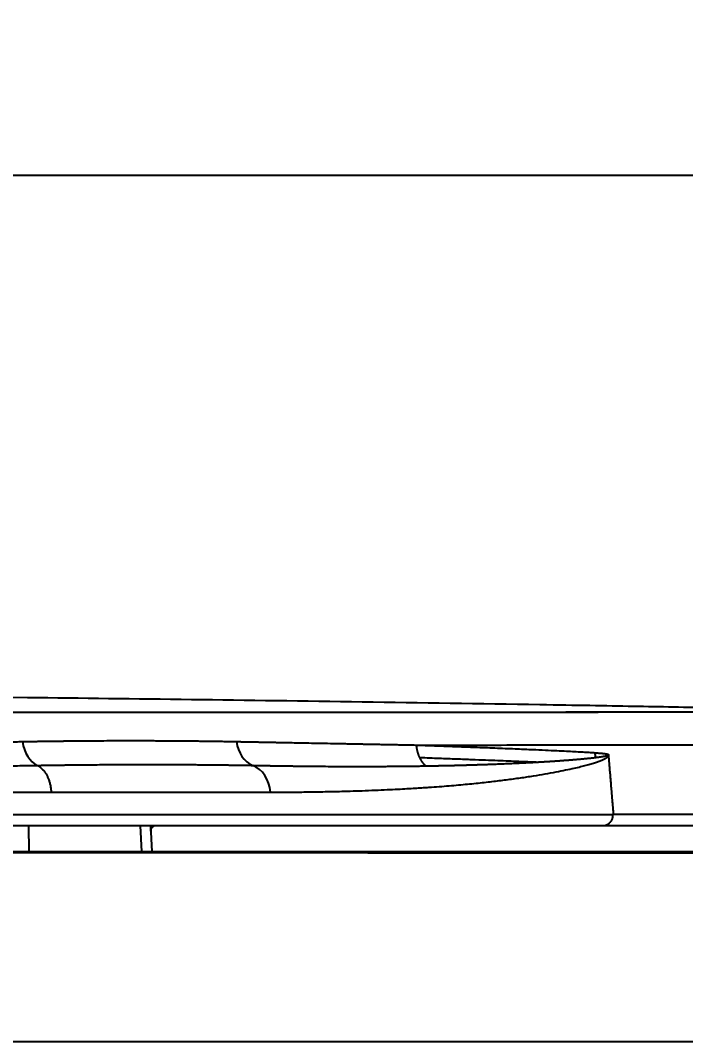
# Model space of a CAD drawing. Header units: millimetres. Extents: x 63 to 483, y 13 to 310.
# Drawn here: x 207.32 to 228.81, y 53.05 to 86.04 of the extents above; entities that cross this region are included whole.
import ezdxf

# ---------------------------------------------------------------- set-up
doc = ezdxf.new("R2010")
doc.units = ezdxf.units.MM
doc.layers.add('DIM', color=5, linetype='Continuous')
doc.styles.get("Standard").update_dxf_attribs({"font": 'arial.ttf'})
doc.dimstyles.new('사본 Standard', dxfattribs={"dimtxt": 2.5, "dimasz": 3, "dimexe": 1, "dimexo": 1, "dimgap": 0.9, "dimtad": 1, "dimdec": 1, "dimdsep": 46, "dimtxsty": 'Standard', "dimcen": 0.09, "dimclrd": 3, "dimclre": 3, "dimclrt": 2, "dimadec": 0, "dimazin": 0, "dimtfac": 1, "dimtdec": 1, "dimtmove": 0, "dimatfit": 3, "dimfxl": 1.25, "dimtolj": 1, "dimtzin": 0, "dimarcsym": 1})

# ---------------------------------------------------------------- blocks, each defined once
blk = doc.blocks.new('*D11')
at = {"layer": 'DIM', "linetype": 'ByBlock', "lineweight": -2, "transparency": 16777216}
for p, q in [((107.14, 61.321), (107.14, 82.036)), ((237.149, 61.351), (237.149, 82.036)), ((110.14, 81.036), (234.149, 81.036))]:
    blk.add_line(p, q, dxfattribs=at)
at = {"layer": 'DIM', "transparency": 16777216}
for points in [[(110.14, 81.536), (110.14, 80.536), (107.14, 81.036)], [(234.149, 81.536), (234.149, 80.536), (237.149, 81.036)]]:
    blk.add_solid(points, dxfattribs=at)
at = {"layer": 'DIM', "transparency": 16777216, "insert": (172.144, 84.069), "char_height": 3, "attachment_point": 5}
blk.add_mtext('\\A1;390', dxfattribs=at)

msp = doc.modelspace()

# ---------------------------------------------------------------- linework, layer by layer
at = {"extrusion": (0, 1, 0)}
for p, q in [((207.579, 60.017), (207.586, 59.183)), ((211.184, 60.017), (211.228, 59.184)), ((211.521, 60.017), (211.565, 59.184))]:
    msp.add_line(p, q, dxfattribs=at)
at = {"extrusion": (0, 0, -1)}
msp.add_arc((-211.697, 59.851), 0.167, 357, 65.9406, dxfattribs=at)
for centre, major_axis, ratio, start_param, end_param in [((208.065, 62.922), (-0.031, 1), 0.694906, 1.733649, 2.81043), ((215.077, 62.922), (0.034, 0.999), 0.788423, 1.781867, 2.859066), ((214.572, 61.018), (0, 1), 0.827037, 4.799622, 5.973188)]:
    msp.add_ellipse(centre, major_axis=major_axis, ratio=ratio, start_param=start_param, end_param=end_param)
for points in [[(207.55, 64.155), (195.748, 64.287), (183.945, 64.353), (172.143, 64.353)], [(224.107, 63.926), (222.156, 63.958), (218.328, 64.018), (212.809, 64.094), (209.278, 64.136), (207.55, 64.155)], [(207.55, 64.155), (207.55, 64.155), (207.55, 64.155), (207.55, 64.155)], [(235.806, 63.71), (235.809, 63.71), (235.621, 63.714), (234.86, 63.729), (233.739, 63.75), (232.453, 63.775), (231.089, 63.802), (229.728, 63.827), (228.418, 63.851), (227.145, 63.874), (225.757, 63.899), (224.678, 63.917), (224.107, 63.926)], [(236.815, 60.018), (236.812, 60.018), (236.786, 60.018), (236.703, 60.018), (236.591, 60.018), (236.459, 60.018), (236.313, 60.018), (236.151, 60.018), (235.978, 60.018), (235.788, 60.018), (235.563, 60.018), (235.295, 60.018), (234.978, 60.018), (234.603, 60.018), (234.158, 60.018), (233.626, 60.018), (232.99, 60.018), (232.244, 60.018), (231.38, 60.018), (230.343, 60.018), (229.081, 60.018), (227.643, 60.018), (226.666, 60.018), (226.171, 60.018)]]:
    msp.add_open_spline(points, degree=3)
for points, degree, knots in [([(200.466, 63.691), (200.786, 63.691), (201.436, 63.691), (202.41, 63.691), (203.428, 63.691), (204.512, 63.691), (205.685, 63.691), (206.966, 63.691), (208.374, 63.691), (209.918, 63.691), (211.612, 63.692), (213.386, 63.692), (215.163, 63.692), (216.881, 63.692), (218.462, 63.693), (219.842, 63.693), (220.97, 63.693), (221.919, 63.693), (222.759, 63.694), (223.551, 63.694), (224.335, 63.694), (225.093, 63.694), (225.817, 63.694), (226.291, 63.695), (226.532, 63.695), (226.552, 63.695)], 3, [0, 0, 0, 0, 0.045272, 0.090545, 0.135817, 0.181089, 0.226362, 0.271634, 0.316907, 0.362179, 0.407451, 0.452724, 0.497996, 0.543268, 0.588541, 0.633813, 0.679085, 0.724358, 0.76963, 0.814903, 0.860175, 0.905447, 0.95072, 0.995992, 1, 1, 1, 1]), ([(226.634, 63.691), (226.63, 63.691), (226.311, 63.69), (225.62, 63.687), (224.575, 63.682), (223.506, 63.679), (222.433, 63.676), (221.325, 63.675), (220.12, 63.675), (218.738, 63.675), (217.118, 63.675), (215.234, 63.675), (213.219, 63.674), (211.095, 63.674), (208.884, 63.674), (206.41, 63.674), (203.64, 63.673), (201.635, 63.673), (200.578, 63.673)], 3, [0, 0, 0, 0, 0.000655, 0.06337, 0.123131, 0.179929, 0.233763, 0.284627, 0.337302, 0.39669, 0.46279, 0.535601, 0.615119, 0.683554, 0.756263, 0.833239, 0.914481, 1, 1, 1, 1]), ([(226.552, 63.695), (226.753, 63.695), (227.169, 63.695), (227.81, 63.695), (228.301, 63.695), (228.571, 63.695), (228.599, 63.695)], 3, [0, 0, 0, 0, 0.300908, 0.631043, 0.961178, 1, 1, 1, 1]), ([(228.599, 63.695), (228.813, 63.695), (229.28, 63.696), (230.019, 63.696), (230.783, 63.696), (231.548, 63.697), (232.286, 63.697), (232.903, 63.698), (233.359, 63.698), (233.71, 63.699), (233.981, 63.699), (234.193, 63.7), (234.363, 63.7), (234.502, 63.701), (234.621, 63.701), (234.725, 63.701), (234.819, 63.702), (234.905, 63.702), (234.983, 63.702), (235.057, 63.703), (235.132, 63.703), (235.21, 63.704), (235.293, 63.704), (235.377, 63.704), (235.458, 63.705), (235.537, 63.706), (235.611, 63.706), (235.68, 63.707), (235.739, 63.708), (235.784, 63.709), (235.802, 63.709), (235.806, 63.71)], 3, [0, 0, 0, 0, 0.030552, 0.065175, 0.099798, 0.134421, 0.169044, 0.203667, 0.238291, 0.272914, 0.307537, 0.34216, 0.376783, 0.411406, 0.44603, 0.480653, 0.515276, 0.549899, 0.584522, 0.619145, 0.653768, 0.688392, 0.723015, 0.757638, 0.792261, 0.826884, 0.861507, 0.896131, 0.930754, 0.965377, 1, 1, 1, 1]), ([(201.135, 62.665), (201.153, 62.665), (201.19, 62.666), (201.245, 62.666), (201.302, 62.667), (201.358, 62.667), (201.416, 62.668), (201.474, 62.669), (201.533, 62.669), (201.593, 62.67), (201.653, 62.671), (201.714, 62.671), (201.776, 62.672), (201.838, 62.672), (201.902, 62.673), (201.965, 62.674), (202.03, 62.674), (202.095, 62.675), (202.161, 62.676), (202.227, 62.676), (202.294, 62.677), (202.362, 62.678), (202.431, 62.678), (202.5, 62.679), (202.569, 62.68), (202.64, 62.681), (202.711, 62.681), (202.783, 62.682), (202.855, 62.683), (202.928, 62.683), (203.002, 62.684), (203.076, 62.685), (203.151, 62.685), (203.226, 62.686), (203.302, 62.687), (203.379, 62.688), (203.588, 62.69), (203.906, 62.693), (204.309, 62.697), (204.645, 62.7), (204.916, 62.703), (205.178, 62.706), (205.454, 62.709), (205.766, 62.713), (206.08, 62.717), (206.309, 62.721), (206.455, 62.723), (206.517, 62.724), (206.585, 62.725), (206.656, 62.726), (206.733, 62.728), (206.813, 62.729), (206.898, 62.73), (206.987, 62.732), (207.08, 62.733), (207.178, 62.735), (207.28, 62.737), (207.349, 62.738), (207.384, 62.739)], 3, [0, 0, 0, 0, 0.008276, 0.016666, 0.02517, 0.033789, 0.042522, 0.05137, 0.060331, 0.069407, 0.078597, 0.087902, 0.097321, 0.106854, 0.116501, 0.126263, 0.136139, 0.146129, 0.156233, 0.166451, 0.176784, 0.187231, 0.197792, 0.208468, 0.219257, 0.230161, 0.241179, 0.252311, 0.263558, 0.274919, 0.286393, 0.297982, 0.309686, 0.321503, 0.333435, 0.345481, 0.35764, 0.431916, 0.496004, 0.549907, 0.593629, 0.62717, 0.677477, 0.728563, 0.780426, 0.833066, 0.842816, 0.853323, 0.864586, 0.876606, 0.889383, 0.902917, 0.917207, 0.932253, 0.948056, 0.964615, 0.981929, 1, 1, 1, 1]), ([(207.384, 62.739), (207.401, 62.739), (207.435, 62.739), (207.485, 62.74), (207.534, 62.741), (207.584, 62.742), (207.633, 62.743), (207.683, 62.744), (207.732, 62.744), (207.78, 62.745), (207.829, 62.746), (207.878, 62.747), (207.926, 62.747), (207.974, 62.748), (208.022, 62.749), (208.07, 62.749), (208.117, 62.75), (208.165, 62.751), (208.212, 62.751), (208.259, 62.752), (208.306, 62.753), (208.352, 62.753), (208.399, 62.754), (208.445, 62.754), (208.491, 62.755), (208.537, 62.756), (208.583, 62.756), (208.628, 62.757), (208.674, 62.757), (208.719, 62.758), (208.764, 62.758), (208.809, 62.759), (208.854, 62.759), (208.898, 62.76), (208.942, 62.76), (208.987, 62.761), (209.147, 62.762), (209.425, 62.765), (209.82, 62.767), (210.218, 62.769), (210.52, 62.77), (210.724, 62.77), (210.832, 62.77), (210.939, 62.77), (211.047, 62.77), (211.154, 62.77), (211.261, 62.769), (211.368, 62.769), (211.475, 62.769), (211.581, 62.769), (211.688, 62.768), (211.794, 62.768), (211.9, 62.767), (212.006, 62.767), (212.112, 62.766), (212.218, 62.765), (212.323, 62.765), (212.429, 62.764), (212.534, 62.763), (212.639, 62.762), (212.744, 62.761), (212.849, 62.76), (212.953, 62.759), (213.058, 62.758), (213.162, 62.756), (213.266, 62.755), (213.37, 62.754), (213.474, 62.752), (213.578, 62.751), (213.681, 62.749), (213.785, 62.748), (213.888, 62.746), (213.991, 62.744), (214.094, 62.743), (214.197, 62.741), (214.265, 62.74), (214.299, 62.739)], 3, [0, 0, 0, 0, 0.006704, 0.013389, 0.020057, 0.026706, 0.033338, 0.039951, 0.046546, 0.053123, 0.059682, 0.066223, 0.072746, 0.079251, 0.085738, 0.092207, 0.098657, 0.10509, 0.111504, 0.117901, 0.124279, 0.13064, 0.136982, 0.143307, 0.149613, 0.155901, 0.162172, 0.168424, 0.174658, 0.180874, 0.187072, 0.193253, 0.199415, 0.205559, 0.211685, 0.217793, 0.223883, 0.278424, 0.333874, 0.390232, 0.4475, 0.463002, 0.47852, 0.494055, 0.509607, 0.525175, 0.54076, 0.556362, 0.57198, 0.587615, 0.603266, 0.618935, 0.63462, 0.650322, 0.66604, 0.681775, 0.697527, 0.713296, 0.729081, 0.744883, 0.760702, 0.776537, 0.79239, 0.808259, 0.824145, 0.840047, 0.855967, 0.871903, 0.887856, 0.903826, 0.919813, 0.935817, 0.951837, 0.967875, 0.983929, 1, 1, 1, 1]), ([(214.299, 62.739), (214.317, 62.739), (214.352, 62.738), (214.405, 62.737), (214.457, 62.736), (214.51, 62.735), (214.562, 62.734), (214.615, 62.733), (214.667, 62.732), (214.719, 62.731), (214.771, 62.73), (214.823, 62.729), (214.875, 62.728), (214.927, 62.727), (214.978, 62.726), (215.03, 62.725), (215.081, 62.724), (215.133, 62.723), (215.184, 62.722), (215.235, 62.721), (215.287, 62.72), (215.338, 62.719), (215.389, 62.718), (215.439, 62.717), (215.49, 62.716), (215.541, 62.715), (215.592, 62.714), (215.642, 62.713), (215.693, 62.712), (215.743, 62.711), (215.793, 62.71), (215.843, 62.709), (215.946, 62.707), (216.115, 62.704), (216.363, 62.699), (216.652, 62.694), (216.981, 62.688), (217.237, 62.683), (217.408, 62.679), (217.483, 62.678), (217.559, 62.677), (217.635, 62.675), (217.711, 62.674), (217.787, 62.672), (217.864, 62.671), (217.941, 62.669), (218.018, 62.668), (218.095, 62.666), (218.173, 62.665), (218.251, 62.663), (218.33, 62.662), (218.409, 62.66), (218.488, 62.659), (218.567, 62.657), (218.646, 62.656), (218.726, 62.654), (218.806, 62.653), (218.887, 62.651), (218.967, 62.65), (219.048, 62.648), (219.129, 62.647), (219.21, 62.645), (219.292, 62.644), (219.374, 62.642), (219.456, 62.641), (219.538, 62.639), (219.62, 62.637), (219.703, 62.636), (219.786, 62.634), (219.869, 62.633), (219.952, 62.631), (220.036, 62.629), (220.091, 62.628), (220.119, 62.628)], 3, [0, 0, 0, 0, 0.008347, 0.016691, 0.025031, 0.033368, 0.041702, 0.050032, 0.05836, 0.066684, 0.075004, 0.083322, 0.091636, 0.099947, 0.108255, 0.116559, 0.124861, 0.133159, 0.141453, 0.149745, 0.158033, 0.166319, 0.174601, 0.18288, 0.191155, 0.199428, 0.207697, 0.215963, 0.224226, 0.232486, 0.240742, 0.248996, 0.257246, 0.29143, 0.332748, 0.3812, 0.436785, 0.499503, 0.51237, 0.525322, 0.538358, 0.551479, 0.564684, 0.577973, 0.591346, 0.604804, 0.618345, 0.631971, 0.645682, 0.659476, 0.673355, 0.687318, 0.701366, 0.715497, 0.729713, 0.744013, 0.758397, 0.772866, 0.787419, 0.802056, 0.816777, 0.831582, 0.846472, 0.861446, 0.876504, 0.891646, 0.906873, 0.922183, 0.937578, 0.953057, 0.968621, 0.984268, 1, 1, 1, 1]), ([(220.119, 62.628), (220.664, 62.628), (221.195, 62.628), (222.231, 62.628), (222.735, 62.628), (223.716, 62.629), (224.192, 62.629), (225.117, 62.629), (225.566, 62.629), (226.218, 62.629), (226.432, 62.629), (226.853, 62.629), (227.06, 62.63), (227.671, 62.63), (228.064, 62.63), (228.82, 62.63), (229.184, 62.63), (229.881, 62.631), (230.214, 62.631), (230.689, 62.631), (230.843, 62.631), (231.144, 62.631), (231.29, 62.631), (231.574, 62.631), (231.712, 62.631), (231.979, 62.632), (232.108, 62.632), (232.484, 62.632), (232.717, 62.632), (233.154, 62.632), (233.357, 62.632), (233.734, 62.633), (233.908, 62.633), (234.231, 62.633), (234.38, 62.633), (234.654, 62.634), (234.78, 62.634), (235.01, 62.634), (235.116, 62.634), (235.308, 62.635), (235.395, 62.635), (235.555, 62.635), (235.627, 62.636), (235.758, 62.636), (235.817, 62.636), (235.927, 62.637), (235.977, 62.637), (236.047, 62.637), (236.069, 62.637), (236.113, 62.637), (236.135, 62.637), (236.176, 62.638), (236.197, 62.638), (236.237, 62.638), (236.297, 62.638), (236.353, 62.638), (236.425, 62.639), (236.46, 62.639), (236.625, 62.64), (236.733, 62.641), (236.849, 62.642), (236.88, 62.643), (236.927, 62.644), (236.941, 62.644), (236.947, 62.645)], 3, [0, 0, 0, 0, 0.03125, 0.03125, 0.0625, 0.0625, 0.09375, 0.09375, 0.125, 0.125, 0.140625, 0.140625, 0.15625, 0.15625, 0.1875, 0.1875, 0.21875, 0.21875, 0.25, 0.25, 0.265625, 0.265625, 0.28125, 0.28125, 0.296875, 0.296875, 0.3125, 0.3125, 0.34375, 0.34375, 0.375, 0.375, 0.40625, 0.40625, 0.4375, 0.4375, 0.46875, 0.46875, 0.5, 0.5, 0.53125, 0.53125, 0.5625, 0.5625, 0.59375, 0.59375, 0.625, 0.625, 0.640625, 0.640625, 0.65625, 0.65625, 0.671875, 0.671875, 0.6875, 0.71875, 0.71875, 0.75, 0.75, 0.875, 0.875, 0.9375, 0.9375, 1, 1, 1, 1]), ([(220.119, 62.628), (220.134, 62.627), (220.163, 62.626), (220.208, 62.625), (220.252, 62.623), (220.296, 62.622), (220.339, 62.62), (220.383, 62.618), (220.427, 62.617), (220.471, 62.615), (220.514, 62.614), (220.558, 62.612), (220.601, 62.611), (220.645, 62.609), (220.688, 62.607), (220.731, 62.606), (220.775, 62.604), (220.818, 62.603), (220.861, 62.601), (220.904, 62.599), (220.947, 62.598), (220.99, 62.596), (221.033, 62.595), (221.075, 62.593), (221.118, 62.592), (221.161, 62.59), (221.203, 62.588), (221.246, 62.587), (221.288, 62.585), (221.33, 62.584), (221.373, 62.582), (221.415, 62.581), (221.457, 62.579), (221.499, 62.577), (221.541, 62.576), (221.583, 62.574), (221.625, 62.573), (221.667, 62.571), (221.709, 62.569), (221.75, 62.568), (221.792, 62.566), (221.834, 62.565), (221.875, 62.563), (221.917, 62.562), (221.958, 62.56), (221.999, 62.558), (222.04, 62.557), (222.177, 62.552), (222.409, 62.543), (222.735, 62.53), (223.062, 62.517), (223.44, 62.501), (223.85, 62.484), (224.27, 62.465), (224.636, 62.448), (224.948, 62.433), (225.214, 62.419), (225.439, 62.406), (225.634, 62.395), (225.767, 62.386), (225.849, 62.381), (225.877, 62.379), (225.89, 62.378)], 3, [0, 0, 0, 0, 0.006796, 0.013592, 0.020389, 0.027185, 0.033983, 0.04078, 0.047578, 0.054376, 0.061175, 0.067974, 0.074773, 0.081573, 0.088373, 0.095173, 0.101974, 0.108775, 0.115577, 0.122379, 0.129181, 0.135984, 0.142787, 0.14959, 0.156394, 0.163198, 0.170003, 0.176808, 0.183613, 0.190419, 0.197226, 0.204032, 0.210839, 0.217647, 0.224455, 0.231263, 0.238072, 0.244881, 0.251691, 0.258501, 0.265312, 0.272123, 0.278934, 0.285746, 0.292558, 0.299371, 0.306184, 0.312998, 0.367175, 0.422255, 0.478239, 0.535127, 0.619488, 0.695342, 0.762694, 0.821549, 0.870425, 0.913728, 0.951457, 0.983613, 0.992004, 1, 1, 1, 1]), ([(225.89, 62.378), (225.901, 62.377), (225.923, 62.376), (225.955, 62.373), (225.986, 62.371), (226.015, 62.368), (226.042, 62.366), (226.076, 62.363), (226.115, 62.36), (226.157, 62.355), (226.192, 62.351), (226.223, 62.347), (226.245, 62.344), (226.259, 62.342), (226.265, 62.341), (226.27, 62.34), (226.275, 62.339), (226.28, 62.338), (226.285, 62.337), (226.289, 62.335), (226.294, 62.334), (226.299, 62.332), (226.304, 62.329), (226.308, 62.327), (226.313, 62.324), (226.316, 62.323), (226.317, 62.322)], 3, [0, 0, 0, 0, 0.078039, 0.152563, 0.223572, 0.291067, 0.355047, 0.415512, 0.531399, 0.628705, 0.707432, 0.777504, 0.849993, 0.86432, 0.877757, 0.890306, 0.901968, 0.912744, 0.922636, 0.934215, 0.945612, 0.956829, 0.967873, 0.978746, 0.989453, 1, 1, 1, 1]), ([(189.759, 62.288), (189.758, 62.288), (189.757, 62.288), (189.756, 62.287), (189.755, 62.286), (189.754, 62.285), (189.754, 62.284), (189.753, 62.283), (189.753, 62.282), (189.753, 62.281), (189.753, 62.28), (189.754, 62.279), (189.754, 62.278), (189.755, 62.276), (189.757, 62.274), (189.76, 62.272), (189.764, 62.268), (189.77, 62.265), (189.776, 62.261), (189.783, 62.257), (189.788, 62.254), (189.794, 62.252), (189.8, 62.248), (189.807, 62.245), (189.815, 62.241), (189.823, 62.237), (189.83, 62.233), (189.836, 62.23), (189.842, 62.227), (189.85, 62.223), (189.86, 62.218), (189.87, 62.213), (189.879, 62.21), (189.886, 62.207), (189.894, 62.203), (189.903, 62.2), (189.912, 62.197), (189.922, 62.193), (189.933, 62.189), (189.944, 62.185), (189.956, 62.182), (189.976, 62.175), (190.005, 62.166), (190.039, 62.155), (190.07, 62.146), (190.099, 62.139), (190.127, 62.131), (190.157, 62.123), (190.187, 62.116), (190.219, 62.108), (190.252, 62.1), (190.286, 62.093), (190.32, 62.085), (190.356, 62.077), (190.393, 62.069), (190.431, 62.061), (190.47, 62.053), (190.51, 62.045), (190.551, 62.037), (190.593, 62.029), (190.685, 62.011), (190.833, 61.984), (191.042, 61.949), (191.269, 61.912), (191.532, 61.872), (191.832, 61.829), (192.169, 61.784), (192.525, 61.738), (192.961, 61.686), (193.479, 61.628), (194.079, 61.567), (194.698, 61.51), (195.335, 61.458), (195.99, 61.41), (196.662, 61.366), (197.35, 61.327), (198.054, 61.291), (198.69, 61.264), (199.255, 61.242), (199.745, 61.225), (200.236, 61.209), (200.728, 61.196), (201.293, 61.182), (201.936, 61.168), (202.521, 61.158), (202.992, 61.151), (203.354, 61.145), (203.749, 61.14), (204.104, 61.136), (204.401, 61.132), (204.622, 61.13), (204.821, 61.128), (204.998, 61.126), (205.153, 61.125), (205.285, 61.123), (205.396, 61.122), (205.53, 61.121), (205.69, 61.12), (205.882, 61.118), (206.067, 61.116), (206.244, 61.115), (206.413, 61.113), (206.593, 61.112), (206.791, 61.111), (207.013, 61.109), (207.25, 61.108), (207.427, 61.107), (207.542, 61.106), (207.592, 61.106), (207.649, 61.106), (207.712, 61.106), (207.78, 61.105), (207.854, 61.105), (207.935, 61.105), (208.021, 61.105), (208.113, 61.105), (208.211, 61.105), (208.278, 61.105), (208.313, 61.105)], 3, [0, 0, 0, 0, 0.000073, 0.00014, 0.000201, 0.000257, 0.000309, 0.000359, 0.000407, 0.000455, 0.000506, 0.000561, 0.000622, 0.00069, 0.000826, 0.001018, 0.001269, 0.001582, 0.001955, 0.002378, 0.002611, 0.0029, 0.003238, 0.003616, 0.004027, 0.004464, 0.00493, 0.005162, 0.005488, 0.005917, 0.006461, 0.007126, 0.007471, 0.007852, 0.008271, 0.008724, 0.009209, 0.009723, 0.010265, 0.010834, 0.011431, 0.012057, 0.014006, 0.015762, 0.017312, 0.018695, 0.020126, 0.021608, 0.023143, 0.024729, 0.026367, 0.028056, 0.029795, 0.031586, 0.033429, 0.035323, 0.037268, 0.039265, 0.041313, 0.043412, 0.045563, 0.055048, 0.065434, 0.076722, 0.088913, 0.104725, 0.121482, 0.139187, 0.157843, 0.186813, 0.216877, 0.248041, 0.280293, 0.313625, 0.348041, 0.38354, 0.420125, 0.457795, 0.483655, 0.509758, 0.536102, 0.562688, 0.589512, 0.628457, 0.668774, 0.687321, 0.707838, 0.73032, 0.754764, 0.768863, 0.781694, 0.793257, 0.803553, 0.812583, 0.820348, 0.826851, 0.832091, 0.843834, 0.855147, 0.866031, 0.876491, 0.886527, 0.896142, 0.908484, 0.921697, 0.935788, 0.950761, 0.953432, 0.956464, 0.959855, 0.963608, 0.967721, 0.972195, 0.977031, 0.982229, 0.987789, 0.993713, 1, 1, 1, 1]), ([(215.396, 61.105), (215.41, 61.105), (215.438, 61.105), (215.481, 61.105), (215.526, 61.105), (215.573, 61.105), (215.622, 61.105), (215.674, 61.105), (215.727, 61.105), (215.782, 61.105), (215.839, 61.106), (215.898, 61.106), (215.959, 61.106), (216.022, 61.107), (216.087, 61.107), (216.154, 61.107), (216.223, 61.108), (216.352, 61.109), (216.531, 61.111), (216.746, 61.114), (216.93, 61.117), (217.139, 61.12), (217.395, 61.125), (217.72, 61.133), (218.08, 61.143), (218.473, 61.156), (218.87, 61.172), (219.246, 61.189), (219.579, 61.205), (219.87, 61.222), (220.12, 61.236), (220.331, 61.25), (220.571, 61.266), (220.848, 61.286), (221.167, 61.311), (221.472, 61.338), (221.762, 61.364), (222.038, 61.392), (222.302, 61.42), (222.552, 61.448), (222.789, 61.476), (223.098, 61.515), (223.467, 61.566), (223.887, 61.629), (224.269, 61.693), (224.616, 61.756), (224.928, 61.818), (225.192, 61.875), (225.414, 61.927), (225.596, 61.973), (225.757, 62.018), (225.895, 62.06), (226, 62.096), (226.075, 62.125), (226.126, 62.147), (226.171, 62.168), (226.202, 62.185), (226.22, 62.196), (226.228, 62.2), (226.234, 62.204), (226.241, 62.208), (226.249, 62.214), (226.256, 62.219), (226.261, 62.223), (226.263, 62.225), (226.265, 62.226), (226.266, 62.227), (226.268, 62.229), (226.27, 62.23), (226.272, 62.231), (226.273, 62.233), (226.275, 62.234), (226.277, 62.235), (226.278, 62.236), (226.279, 62.236), (226.28, 62.237), (226.281, 62.239), (226.282, 62.24), (226.284, 62.242), (226.286, 62.245), (226.288, 62.247), (226.29, 62.25), (226.292, 62.252), (226.294, 62.254), (226.295, 62.256), (226.297, 62.258), (226.298, 62.259), (226.3, 62.261), (226.302, 62.262), (226.304, 62.262), (226.304, 62.263), (226.305, 62.263), (226.306, 62.264), (226.307, 62.265), (226.308, 62.266), (226.309, 62.267), (226.31, 62.268), (226.311, 62.27), (226.312, 62.273), (226.312, 62.275), (226.313, 62.278), (226.314, 62.283), (226.315, 62.289), (226.316, 62.295), (226.316, 62.3), (226.316, 62.303), (226.317, 62.306), (226.317, 62.31), (226.317, 62.314), (226.317, 62.318), (226.317, 62.321), (226.317, 62.322)], 3, [0, 0, 0, 0, 0.003006, 0.00617, 0.009491, 0.012969, 0.016604, 0.020397, 0.024346, 0.028453, 0.032716, 0.037136, 0.041714, 0.046447, 0.051338, 0.056385, 0.061589, 0.066949, 0.085785, 0.102325, 0.116575, 0.128537, 0.151044, 0.176728, 0.205588, 0.237622, 0.272321, 0.303771, 0.331974, 0.356931, 0.378643, 0.397112, 0.41234, 0.442172, 0.471035, 0.498929, 0.525855, 0.551813, 0.576804, 0.600829, 0.623887, 0.645979, 0.691763, 0.73442, 0.773953, 0.810364, 0.843658, 0.873837, 0.896236, 0.916363, 0.93422, 0.949808, 0.963128, 0.969734, 0.975647, 0.980866, 0.985392, 0.986421, 0.987324, 0.988102, 0.988754, 0.989556, 0.991063, 0.991276, 0.99149, 0.991704, 0.991918, 0.992133, 0.992348, 0.992563, 0.992778, 0.992994, 0.993212, 0.993283, 0.993382, 0.993511, 0.993669, 0.993856, 0.994074, 0.994323, 0.994605, 0.99492, 0.995154, 0.995367, 0.995561, 0.995734, 0.995963, 0.996219, 0.9965, 0.996591, 0.996684, 0.996782, 0.996883, 0.99699, 0.997103, 0.997224, 0.997373, 0.997521, 0.99767, 0.997818, 0.997966, 0.99821, 0.998516, 0.998874, 0.999055, 0.999202, 0.99932, 0.99941, 0.999701, 0.999879, 1, 1, 1, 1]), ([(220.222, 62.225), (220.435, 62.217), (220.836, 62.203), (221.396, 62.182), (221.893, 62.163), (222.335, 62.146), (222.732, 62.131), (223.089, 62.116), (223.411, 62.103), (223.703, 62.091), (223.905, 62.082), (224.011, 62.078), (224.028, 62.077)], 3, [0, 0, 0, 0, 0.155849, 0.296842, 0.423998, 0.539373, 0.644648, 0.740993, 0.829272, 0.910333, 0.984957, 1, 1, 1, 1]), ([(220.412, 61.953), (220.427, 61.953), (220.456, 61.954), (220.5, 61.954), (220.543, 61.955), (220.587, 61.956), (220.63, 61.957), (220.673, 61.957), (220.716, 61.958), (220.759, 61.959), (220.801, 61.96), (220.843, 61.961), (220.885, 61.961), (220.927, 61.962), (220.969, 61.963), (221.01, 61.964), (221.051, 61.965), (221.092, 61.966), (221.133, 61.967), (221.173, 61.968), (221.214, 61.969), (221.254, 61.97), (221.294, 61.97), (221.334, 61.971), (221.374, 61.972), (221.413, 61.973), (221.452, 61.974), (221.491, 61.975), (221.53, 61.976), (221.569, 61.977), (221.607, 61.978), (221.646, 61.979), (221.684, 61.981), (221.722, 61.982), (221.759, 61.983), (221.797, 61.984), (221.834, 61.985), (221.871, 61.986), (221.908, 61.987), (221.945, 61.988), (221.982, 61.989), (222.018, 61.99), (222.054, 61.992), (222.09, 61.993), (222.126, 61.994), (222.162, 61.995), (222.198, 61.996), (222.233, 61.997), (222.268, 61.999), (222.303, 62), (222.338, 62.001), (222.373, 62.002), (222.407, 62.003), (222.441, 62.005), (222.475, 62.006), (222.509, 62.007), (222.543, 62.008), (222.577, 62.01), (222.61, 62.011), (222.702, 62.014), (222.85, 62.02), (223.05, 62.028), (223.244, 62.037), (223.425, 62.046), (223.594, 62.054), (223.725, 62.061), (223.825, 62.066), (223.88, 62.069), (223.918, 62.071), (223.939, 62.072), (223.957, 62.073), (223.973, 62.074), (223.988, 62.075), (224, 62.075), (224.009, 62.076), (224.017, 62.076), (224.023, 62.077), (224.026, 62.077), (224.028, 62.077), (224.028, 62.077)], 3, [0, 0, 0, 0, 0.01132, 0.022605, 0.033856, 0.045071, 0.056252, 0.067398, 0.078509, 0.089585, 0.100626, 0.111633, 0.122605, 0.133542, 0.144444, 0.155311, 0.166144, 0.176942, 0.187705, 0.198433, 0.209126, 0.219785, 0.230409, 0.240998, 0.251552, 0.262071, 0.272556, 0.283006, 0.293421, 0.303802, 0.314147, 0.324458, 0.334734, 0.344975, 0.355182, 0.365354, 0.375491, 0.385593, 0.395661, 0.405694, 0.415692, 0.425655, 0.435584, 0.445477, 0.455336, 0.465161, 0.474951, 0.484705, 0.494426, 0.504111, 0.513762, 0.523378, 0.532959, 0.542506, 0.552018, 0.561495, 0.570937, 0.580345, 0.589718, 0.599057, 0.657686, 0.714772, 0.770315, 0.824315, 0.872075, 0.918357, 0.939718, 0.960729, 0.967476, 0.973588, 0.979064, 0.983905, 0.98811, 0.99168, 0.994615, 0.996914, 0.998578, 0.999607, 1, 1, 1, 1]), ([(224.028, 62.077), (224.042, 62.078), (224.07, 62.08), (224.112, 62.082), (224.154, 62.084), (224.195, 62.087), (224.235, 62.089), (224.275, 62.092), (224.315, 62.094), (224.354, 62.097), (224.393, 62.099), (224.431, 62.102), (224.469, 62.104), (224.506, 62.106), (224.543, 62.109), (224.579, 62.111), (224.615, 62.114), (224.651, 62.116), (224.686, 62.119), (224.721, 62.121), (224.755, 62.123), (224.789, 62.126), (224.822, 62.128), (224.855, 62.131), (224.888, 62.133), (224.92, 62.135), (224.952, 62.138), (224.983, 62.14), (225.014, 62.142), (225.045, 62.145), (225.075, 62.147), (225.104, 62.149), (225.134, 62.152), (225.163, 62.154), (225.191, 62.156), (225.219, 62.159), (225.247, 62.161), (225.274, 62.163), (225.301, 62.166), (225.327, 62.168), (225.353, 62.17), (225.379, 62.172), (225.404, 62.175), (225.429, 62.177), (225.454, 62.179), (225.478, 62.181), (225.501, 62.184), (225.525, 62.186), (225.548, 62.188), (225.57, 62.19), (225.592, 62.192), (225.614, 62.194), (225.635, 62.197), (225.656, 62.199), (225.677, 62.201), (225.697, 62.203), (225.717, 62.205), (225.737, 62.207), (225.756, 62.209), (225.775, 62.211), (225.793, 62.213), (225.811, 62.215), (225.829, 62.217), (225.846, 62.219), (225.863, 62.221), (225.879, 62.223), (225.895, 62.225), (225.906, 62.226), (225.911, 62.227)], 3, [0, 0, 0, 0, 0.021536, 0.042875, 0.064017, 0.084963, 0.105713, 0.126265, 0.146622, 0.166781, 0.186745, 0.206511, 0.226082, 0.245455, 0.264632, 0.283613, 0.302397, 0.320985, 0.339377, 0.357571, 0.37557, 0.393372, 0.410977, 0.428387, 0.445599, 0.462616, 0.479435, 0.496059, 0.512486, 0.528717, 0.544751, 0.560589, 0.576231, 0.591676, 0.606925, 0.621977, 0.636833, 0.651493, 0.665956, 0.680223, 0.694294, 0.708168, 0.721847, 0.735328, 0.748614, 0.761703, 0.774596, 0.787292, 0.799792, 0.812096, 0.824203, 0.836115, 0.84783, 0.859348, 0.870671, 0.881797, 0.892726, 0.90346, 0.913997, 0.924338, 0.934483, 0.944431, 0.954183, 0.963739, 0.973099, 0.982262, 0.991229, 1, 1, 1, 1]), ([(225.911, 62.227), (225.92, 62.228), (225.937, 62.23), (225.962, 62.234), (225.986, 62.237), (226.009, 62.24), (226.031, 62.243), (226.052, 62.246), (226.073, 62.249), (226.092, 62.252), (226.111, 62.255), (226.129, 62.258), (226.146, 62.261), (226.162, 62.264), (226.181, 62.268), (226.202, 62.272), (226.224, 62.278), (226.244, 62.283), (226.259, 62.287), (226.269, 62.29), (226.275, 62.292), (226.279, 62.294), (226.281, 62.295), (226.283, 62.295), (226.285, 62.296), (226.287, 62.296), (226.288, 62.297), (226.289, 62.297), (226.29, 62.297), (226.29, 62.297), (226.291, 62.297), (226.292, 62.298), (226.293, 62.298), (226.294, 62.298), (226.294, 62.298), (226.295, 62.298), (226.296, 62.298), (226.296, 62.299), (226.297, 62.299), (226.297, 62.299), (226.297, 62.299), (226.298, 62.299), (226.3, 62.3), (226.301, 62.3), (226.303, 62.302), (226.305, 62.303), (226.307, 62.304), (226.309, 62.306), (226.311, 62.308), (226.313, 62.31), (226.314, 62.313), (226.316, 62.314), (226.316, 62.316), (226.317, 62.317), (226.317, 62.318), (226.318, 62.319), (226.318, 62.321), (226.317, 62.321), (226.317, 62.322)], 3, [0, 0, 0, 0, 0.06184, 0.121632, 0.179377, 0.235075, 0.288725, 0.340327, 0.389883, 0.437391, 0.482853, 0.526268, 0.567636, 0.606957, 0.644232, 0.705309, 0.760562, 0.809995, 0.853599, 0.871695, 0.88735, 0.894601, 0.901014, 0.9066, 0.911371, 0.915335, 0.918499, 0.920871, 0.922453, 0.92325, 0.925461, 0.927552, 0.929521, 0.93137, 0.9331, 0.934711, 0.936203, 0.937578, 0.938835, 0.939975, 0.940998, 0.941905, 0.946196, 0.950549, 0.954974, 0.959484, 0.964091, 0.970406, 0.976361, 0.981976, 0.98727, 0.990405, 0.993029, 0.99515, 0.996791, 0.998017, 0.998987, 1, 1, 1, 1]), ([(226.317, 62.322), (226.319, 62.299), (226.323, 62.251), (226.329, 62.177), (226.336, 62.096), (226.343, 62.009), (226.351, 61.915), (226.359, 61.815), (226.368, 61.708), (226.377, 61.595), (226.387, 61.475), (226.399, 61.324), (226.414, 61.15), (226.429, 60.961), (226.444, 60.791), (226.456, 60.638), (226.467, 60.503), (226.474, 60.419), (226.477, 60.38)], 3, [0, 0, 0, 0, 0.034976, 0.07329, 0.114944, 0.159935, 0.208266, 0.259935, 0.314943, 0.37329, 0.434976, 0.5, 0.606416, 0.703599, 0.791549, 0.870265, 0.939749, 1, 1, 1, 1]), ([(201.416, 61.937), (201.432, 61.937), (201.466, 61.937), (201.517, 61.936), (201.568, 61.936), (201.62, 61.936), (201.672, 61.936), (201.725, 61.936), (201.778, 61.936), (201.832, 61.936), (201.886, 61.936), (201.941, 61.936), (201.996, 61.936), (202.052, 61.936), (202.108, 61.936), (202.165, 61.936), (202.222, 61.936), (202.279, 61.937), (202.337, 61.937), (202.396, 61.937), (202.455, 61.937), (202.514, 61.937), (202.574, 61.937), (202.635, 61.937), (202.695, 61.937), (202.757, 61.937), (202.818, 61.937), (202.881, 61.937), (202.943, 61.937), (203.006, 61.937), (203.07, 61.937), (203.134, 61.938), (203.199, 61.938), (203.263, 61.938), (203.329, 61.938), (203.395, 61.938), (203.461, 61.938), (203.528, 61.938), (203.595, 61.938), (203.662, 61.939), (203.73, 61.939), (203.854, 61.939), (204.034, 61.94), (204.268, 61.94), (204.501, 61.941), (204.724, 61.942), (204.936, 61.943), (205.137, 61.944), (205.337, 61.945), (205.552, 61.946), (205.785, 61.947), (206.038, 61.949), (206.298, 61.951), (206.565, 61.953), (206.825, 61.956), (207.096, 61.959), (207.344, 61.962), (207.56, 61.965), (207.71, 61.967), (207.807, 61.969), (207.854, 61.97), (207.869, 61.97)], 3, [0, 0, 0, 0, 0.007386, 0.014851, 0.022395, 0.030017, 0.037717, 0.045496, 0.053354, 0.06129, 0.069305, 0.077398, 0.08557, 0.093821, 0.10215, 0.110558, 0.119044, 0.12761, 0.136253, 0.144976, 0.153777, 0.162657, 0.171615, 0.180652, 0.189768, 0.198963, 0.208236, 0.217588, 0.227019, 0.236529, 0.246117, 0.255785, 0.265531, 0.275356, 0.28526, 0.295243, 0.305305, 0.315445, 0.325665, 0.335964, 0.346342, 0.356798, 0.39282, 0.42885, 0.464889, 0.500938, 0.532499, 0.563914, 0.595184, 0.626311, 0.665131, 0.705195, 0.746493, 0.789013, 0.832754, 0.871478, 0.919733, 0.952613, 0.976949, 0.992743, 1, 1, 1, 1]), ([(207.869, 61.97), (207.886, 61.97), (207.921, 61.971), (207.973, 61.971), (208.023, 61.972), (208.072, 61.973), (208.119, 61.974), (208.166, 61.974), (208.211, 61.975), (208.254, 61.975), (208.297, 61.976), (208.338, 61.977), (208.378, 61.977), (208.416, 61.978), (208.453, 61.978), (208.489, 61.979), (208.524, 61.979), (208.557, 61.98), (208.59, 61.98), (208.62, 61.98), (208.65, 61.981), (208.678, 61.981), (208.705, 61.981), (208.731, 61.982), (208.825, 61.983), (208.982, 61.985), (209.196, 61.987), (209.392, 61.989), (209.617, 61.991), (209.871, 61.993), (210.157, 61.995), (210.432, 61.996), (210.697, 61.997), (210.952, 61.998), (211.262, 61.999), (211.628, 61.999), (212.057, 61.998), (212.494, 61.996), (212.857, 61.994), (213.151, 61.992), (213.375, 61.99), (213.613, 61.987), (213.798, 61.985), (213.927, 61.984), (213.995, 61.983), (214.067, 61.982), (214.141, 61.981), (214.218, 61.98), (214.297, 61.978), (214.379, 61.977), (214.463, 61.976), (214.55, 61.975), (214.639, 61.973), (214.731, 61.972), (214.793, 61.97), (214.825, 61.97)], 3, [0, 0, 0, 0, 0.006803, 0.013442, 0.019919, 0.026233, 0.032384, 0.038372, 0.044198, 0.04986, 0.05536, 0.060697, 0.065872, 0.070883, 0.075732, 0.080419, 0.084942, 0.089303, 0.093502, 0.097537, 0.10141, 0.105121, 0.108669, 0.112054, 0.115277, 0.14568, 0.173949, 0.200087, 0.224092, 0.264086, 0.302997, 0.340823, 0.377566, 0.413223, 0.447795, 0.508743, 0.570711, 0.634786, 0.703063, 0.734985, 0.769429, 0.806394, 0.84588, 0.856281, 0.867126, 0.878415, 0.890148, 0.902326, 0.914947, 0.928013, 0.941523, 0.955476, 0.969873, 0.984715, 1, 1, 1, 1]), ([(214.825, 61.97), (214.839, 61.97), (214.869, 61.969), (214.914, 61.968), (214.96, 61.967), (215.007, 61.967), (215.056, 61.966), (215.106, 61.965), (215.157, 61.964), (215.21, 61.963), (215.264, 61.962), (215.319, 61.961), (215.375, 61.961), (215.432, 61.96), (215.491, 61.959), (215.551, 61.958), (215.612, 61.957), (215.674, 61.956), (215.738, 61.955), (215.803, 61.954), (215.869, 61.953), (215.936, 61.952), (216.004, 61.951), (216.074, 61.95), (216.144, 61.95), (216.216, 61.949), (216.289, 61.948), (216.464, 61.946), (216.734, 61.943), (217.09, 61.94), (217.425, 61.938), (217.677, 61.937), (217.852, 61.937), (217.958, 61.937), (218.062, 61.936), (218.165, 61.936), (218.267, 61.936), (218.368, 61.936), (218.468, 61.936), (218.567, 61.937), (218.665, 61.937), (218.762, 61.937), (218.858, 61.938), (218.952, 61.938), (219.046, 61.938), (219.139, 61.939), (219.23, 61.94), (219.321, 61.94), (219.411, 61.941), (219.499, 61.942), (219.587, 61.942), (219.674, 61.943), (219.76, 61.944), (219.844, 61.945), (219.928, 61.946), (220.011, 61.947), (220.093, 61.948), (220.174, 61.949), (220.254, 61.95), (220.333, 61.952), (220.386, 61.952), (220.412, 61.953)], 3, [0, 0, 0, 0, 0.007134, 0.014489, 0.022067, 0.029866, 0.037888, 0.046131, 0.054597, 0.063284, 0.072193, 0.081324, 0.090678, 0.100253, 0.11005, 0.120069, 0.130309, 0.140772, 0.151457, 0.162363, 0.173491, 0.184841, 0.196413, 0.208207, 0.220222, 0.232459, 0.244918, 0.257598, 0.32253, 0.384577, 0.443738, 0.500015, 0.51912, 0.538091, 0.556928, 0.575633, 0.594204, 0.612641, 0.630946, 0.649117, 0.667156, 0.685061, 0.702833, 0.720472, 0.737978, 0.755351, 0.772591, 0.789698, 0.806672, 0.823513, 0.840222, 0.856797, 0.87324, 0.88955, 0.905727, 0.921771, 0.937682, 0.953461, 0.969107, 0.98462, 1, 1, 1, 1]), ([(208.313, 61.105), (208.652, 61.105), (208.988, 61.105), (209.653, 61.105), (209.981, 61.105), (210.627, 61.105), (210.944, 61.105), (211.565, 61.105), (211.869, 61.105), (212.313, 61.105), (212.459, 61.105), (212.748, 61.105), (212.89, 61.105), (213.171, 61.105), (213.31, 61.105), (213.584, 61.105), (213.719, 61.105), (214.12, 61.105), (214.382, 61.105), (214.896, 61.105), (215.148, 61.105), (215.396, 61.105)], 3, [0, 0, 0, 0, 0.125, 0.125, 0.25, 0.25, 0.375, 0.375, 0.5, 0.5, 0.5625, 0.5625, 0.625, 0.625, 0.6875, 0.6875, 0.75, 0.75, 0.875, 0.875, 1, 1, 1, 1]), ([(189.81, 60.38), (189.811, 60.38), (191.55, 60.38), (199.274, 60.38), (206.954, 60.38), (212.348, 60.38), (217.619, 60.38), (222.18, 60.38), (225.008, 60.38), (226.477, 60.38)], 3, [0, 0, 0, 0, 0.000003, 0.052094, 0.254178, 0.446592, 0.581602, 0.775071, 1, 1, 1, 1]), ([(226.454, 60.351), (226.454, 60.351), (226.454, 60.352), (226.454, 60.353), (226.454, 60.354), (226.454, 60.355), (226.454, 60.356), (226.455, 60.357), (226.455, 60.358), (226.455, 60.358), (226.455, 60.359), (226.456, 60.36), (226.456, 60.361), (226.457, 60.362), (226.458, 60.364), (226.459, 60.366), (226.461, 60.368), (226.463, 60.37), (226.466, 60.372), (226.469, 60.375), (226.473, 60.377), (226.476, 60.379), (226.477, 60.38)], 3, [0, 0, 0, 0, 0.01403, 0.027976, 0.041951, 0.056065, 0.070429, 0.085144, 0.100309, 0.116009, 0.132324, 0.149325, 0.167074, 0.185627, 0.237548, 0.298082, 0.367681, 0.446644, 0.55132, 0.678371, 0.827908, 1, 1, 1, 1]), ([(237.147, 60.38), (237.143, 60.38), (237.115, 60.38), (237.017, 60.38), (236.947, 60.38), (236.812, 60.38), (236.761, 60.38), (236.679, 60.38), (236.651, 60.38), (236.591, 60.38), (236.544, 60.38), (236.495, 60.38), (236.462, 60.38), (236.445, 60.38), (236.394, 60.38), (236.359, 60.38), (236.303, 60.38), (236.284, 60.38), (236.246, 60.38), (236.226, 60.38), (236.164, 60.38), (236.12, 60.38), (236.025, 60.38), (235.973, 60.38), (235.86, 60.38), (235.799, 60.38), (235.665, 60.38), (235.592, 60.38), (235.432, 60.38), (235.345, 60.38), (235.154, 60.38), (235.051, 60.38), (234.826, 60.38), (234.704, 60.38), (234.44, 60.38), (234.298, 60.38), (233.99, 60.38), (233.825, 60.38), (233.468, 60.38), (233.276, 60.38), (232.865, 60.38), (232.645, 60.38), (232.175, 60.38), (231.924, 60.38), (231.524, 60.38), (231.386, 60.38), (231.103, 60.38), (230.958, 60.38), (230.509, 60.38), (230.195, 60.38), (229.534, 60.38), (229.188, 60.38), (228.466, 60.38), (228.089, 60.38), (227.306, 60.38), (226.899, 60.38), (226.477, 60.38)], 3, [0, 0, 0, 0, 0.125, 0.125, 0.25, 0.25, 0.3125, 0.3125, 0.34375, 0.34375, 0.375, 0.390625, 0.390625, 0.40625, 0.40625, 0.4375, 0.4375, 0.453125, 0.453125, 0.46875, 0.46875, 0.5, 0.5, 0.53125, 0.53125, 0.5625, 0.5625, 0.59375, 0.59375, 0.625, 0.625, 0.65625, 0.65625, 0.6875, 0.6875, 0.71875, 0.71875, 0.75, 0.75, 0.78125, 0.78125, 0.8125, 0.8125, 0.84375, 0.84375, 0.859375, 0.859375, 0.875, 0.875, 0.90625, 0.90625, 0.9375, 0.9375, 0.96875, 0.96875, 1, 1, 1, 1]), ([(226.454, 60.351), (226.454, 60.349), (226.454, 60.346), (226.454, 60.34), (226.454, 60.335), (226.453, 60.33), (226.453, 60.325), (226.452, 60.319), (226.452, 60.314), (226.451, 60.309), (226.451, 60.304), (226.45, 60.299), (226.449, 60.294), (226.448, 60.289), (226.447, 60.283), (226.446, 60.278), (226.445, 60.273), (226.444, 60.269), (226.443, 60.264), (226.441, 60.259), (226.44, 60.254), (226.439, 60.249), (226.437, 60.244), (226.436, 60.24), (226.434, 60.235), (226.432, 60.23), (226.431, 60.226), (226.429, 60.221), (226.427, 60.216), (226.424, 60.21), (226.422, 60.204), (226.418, 60.197), (226.414, 60.189), (226.409, 60.181), (226.404, 60.172), (226.396, 60.159), (226.386, 60.145), (226.375, 60.131), (226.365, 60.12), (226.353, 60.107), (226.337, 60.092), (226.317, 60.075), (226.297, 60.061), (226.279, 60.05), (226.265, 60.042), (226.255, 60.038), (226.248, 60.035), (226.242, 60.032), (226.236, 60.03), (226.229, 60.027), (226.223, 60.025), (226.216, 60.024), (226.21, 60.022), (226.203, 60.021), (226.197, 60.019), (226.19, 60.019), (226.184, 60.018), (226.177, 60.018), (226.173, 60.018), (226.171, 60.018)], 3, [0, 0, 0, 0, 0.009781, 0.019546, 0.029295, 0.039025, 0.048737, 0.058428, 0.068098, 0.077745, 0.087369, 0.096968, 0.106541, 0.116088, 0.125607, 0.135097, 0.144558, 0.153987, 0.163386, 0.172751, 0.182084, 0.191381, 0.200644, 0.209871, 0.219061, 0.228213, 0.237327, 0.246402, 0.256445, 0.268118, 0.281393, 0.296232, 0.312594, 0.330429, 0.349682, 0.370291, 0.412553, 0.446956, 0.474086, 0.494875, 0.548648, 0.600433, 0.6499, 0.696799, 0.740986, 0.757387, 0.774092, 0.791109, 0.808442, 0.826097, 0.844078, 0.862389, 0.881033, 0.900012, 0.919329, 0.938985, 0.958982, 0.97932, 1, 1, 1, 1]), ([(226.171, 60.018), (225.369, 60.018), (224.599, 60.018), (223.879, 60.018), (223.162, 60.018), (221.922, 60.018), (220.635, 60.018), (219.607, 60.018), (218.522, 60.018), (217.673, 60.018), (216.778, 60.018), (215.432, 60.018), (214.23, 60.018), (213.747, 60.018), (213.284, 60.018), (212.794, 60.018), (212.316, 60.018), (211.674, 60.018), (210.986, 60.018), (210.558, 60.018), (210.099, 60.018), (209.626, 60.018), (209.105, 60.018), (208.645, 60.018), (208.124, 60.018), (207.696, 60.018), (207.206, 60.018), (206.782, 60.018), (206.288, 60.018), (205.741, 60.018), (205.28, 60.018), (204.681, 60.018), (204.131, 60.018), (203.468, 60.018), (202.824, 60.018), (202.077, 60.018), (201.327, 60.018), (200.47, 60.018), (199.59, 60.018), (198.6, 60.018), (197.566, 60.018), (196.424, 60.018), (195.215, 60.018), (194.577, 60.018), (193.912, 60.018), (193.247, 60.018), (192.526, 60.018), (191.829, 60.018), (191.062, 60.018), (190.34, 60.018), (189.516, 60.018)], 2, [0, 0, 0, 0.03125, 0.03125, 0.0625, 0.0625, 0.125, 0.125, 0.1875, 0.1875, 0.25, 0.25, 0.375, 0.375, 0.4375, 0.4375, 0.5, 0.5, 0.5625, 0.5625, 0.59375, 0.59375, 0.625, 0.625, 0.65625, 0.65625, 0.6875, 0.6875, 0.71875, 0.71875, 0.75, 0.75, 0.78125, 0.78125, 0.8125, 0.8125, 0.84375, 0.84375, 0.875, 0.875, 0.90625, 0.90625, 0.9375, 0.9375, 0.953125, 0.953125, 0.96875, 0.96875, 0.984375, 0.984375, 1, 1, 1]), ([(234.035, 59.182), (234.029, 59.182), (234.009, 59.182), (233.97, 59.182), (233.91, 59.181), (233.832, 59.181), (233.73, 59.181), (233.61, 59.18), (233.488, 59.18), (233.372, 59.18), (233.26, 59.18), (233.146, 59.18), (233.03, 59.18), (232.912, 59.18), (232.789, 59.179), (232.653, 59.179), (232.498, 59.179), (232.323, 59.179), (232.127, 59.178), (231.908, 59.178), (231.664, 59.177), (231.384, 59.177), (231.062, 59.176), (230.693, 59.175), (230.275, 59.175), (229.802, 59.175), (229.274, 59.175), (228.692, 59.175), (228.035, 59.175), (227.267, 59.175), (226.356, 59.175), (225.295, 59.175), (224.114, 59.175), (222.854, 59.175), (221.534, 59.176), (220.174, 59.176), (218.802, 59.176), (217.425, 59.177), (216.023, 59.177), (214.591, 59.178), (213.154, 59.178), (211.72, 59.178), (210.264, 59.179), (208.761, 59.179), (207.196, 59.179), (205.573, 59.179), (203.91, 59.18), (202.167, 59.18), (200.244, 59.18), (198.024, 59.18), (195.391, 59.18), (192.234, 59.18), (188.601, 59.18), (184.77, 59.18), (181.081, 59.18), (177.767, 59.18), (174.815, 59.181), (173.002, 59.181), (172.143, 59.181)], 3, [0, 0, 0, 0, 0.009314, 0.027327, 0.045339, 0.063352, 0.081364, 0.099377, 0.117389, 0.135402, 0.153414, 0.171427, 0.189439, 0.207452, 0.225464, 0.243476, 0.261489, 0.279501, 0.297514, 0.315526, 0.333539, 0.351551, 0.369564, 0.387576, 0.405589, 0.423601, 0.441614, 0.459626, 0.477639, 0.495651, 0.513663, 0.531676, 0.549688, 0.567701, 0.585713, 0.603726, 0.621738, 0.639751, 0.657763, 0.675776, 0.693788, 0.711801, 0.729813, 0.747825, 0.765838, 0.78385, 0.801863, 0.819875, 0.837888, 0.8559, 0.873913, 0.891925, 0.909938, 0.92795, 0.945963, 0.963975, 0.981988, 1, 1, 1, 1]), ([(234.177, 59.166), (234.177, 59.165), (234.174, 59.161), (234.157, 59.154), (234.116, 59.147), (234.064, 59.143), (233.996, 59.142), (233.853, 59.142), (233.638, 59.142), (233.263, 59.141), (232.762, 59.141), (232.162, 59.14), (231.358, 59.138), (230.303, 59.137), (229.03, 59.138), (227.581, 59.138), (226.027, 59.138), (224.272, 59.138), (222.337, 59.138), (220.248, 59.139), (218.037, 59.139), (216.099, 59.14), (214.514, 59.14), (213.287, 59.14), (211.921, 59.141), (210.461, 59.141), (208.895, 59.141), (207.248, 59.141), (205.387, 59.142), (203.36, 59.142), (201.168, 59.142), (198.817, 59.142), (196.231, 59.142), (193.399, 59.142), (190.496, 59.142), (187.556, 59.142), (184.613, 59.142), (181.5, 59.142), (178.23, 59.142), (175.091, 59.142), (173.047, 59.142), (172.144, 59.142)], 3, [0, 0, 0, 0, 0.010119, 0.037538, 0.057584, 0.076312, 0.093721, 0.110328, 0.168714, 0.225658, 0.265544, 0.305333, 0.345109, 0.384871, 0.424623, 0.456902, 0.489193, 0.521496, 0.553633, 0.584791, 0.614864, 0.643854, 0.657665, 0.671231, 0.686028, 0.703033, 0.717941, 0.734207, 0.751829, 0.770805, 0.789236, 0.80879, 0.829464, 0.851257, 0.874167, 0.894114, 0.914844, 0.936357, 0.958658, 0.981749, 1, 1, 1, 1]), ([(179.88, 59.168), (180.081, 59.168), (181.531, 59.169), (184.059, 59.17), (187.211, 59.172), (190.047, 59.173), (192.603, 59.175), (194.912, 59.176), (197.004, 59.178), (198.901, 59.179), (200.624, 59.18), (202.192, 59.18), (203.622, 59.181), (204.931, 59.182), (206.131, 59.182), (207.228, 59.183), (208.223, 59.183), (209.124, 59.183), (209.946, 59.183), (210.717, 59.183), (211.464, 59.184), (212.209, 59.184), (212.965, 59.184), (213.726, 59.184), (214.474, 59.184), (215.207, 59.184), (215.978, 59.184), (216.851, 59.184), (217.823, 59.184), (218.882, 59.184), (220.05, 59.184), (221.345, 59.184), (222.777, 59.184), (224.358, 59.184), (226.107, 59.184), (228.031, 59.184), (229.445, 59.184), (230.178, 59.184)], 3, [0, 0, 0, 0, 0.004686, 0.03396, 0.063234, 0.092508, 0.121781, 0.151055, 0.180329, 0.209603, 0.238877, 0.268151, 0.297425, 0.326699, 0.355973, 0.385247, 0.414521, 0.443795, 0.473069, 0.502343, 0.531617, 0.560891, 0.590165, 0.619439, 0.648713, 0.677987, 0.70726, 0.736534, 0.765808, 0.795082, 0.824356, 0.85363, 0.882904, 0.912178, 0.941452, 0.970726, 1, 1, 1, 1]), ([(172.143, 53.047), (178.898, 53.047), (191.287, 53.047), (203.713, 53.047), (211.05, 53.047), (219.027, 53.047), (225.228, 53.047), (229.838, 53.047), (231.968, 53.047), (233.591, 53.047), (235.6, 53.047), (236.227, 53.047), (236.703, 53.047), (237.014, 53.047), (237.127, 53.047), (237.144, 53.047)], 3, [0, 0, 0, 0, 0.110907, 0.216257, 0.250157, 0.286882, 0.427475, 0.469919, 0.5159, 0.560005, 0.607786, 0.760292, 0.819481, 0.883603, 1, 1, 1, 1])]:
    msp.add_open_spline(points, degree=degree, knots=knots)
for points, weights in [([(220.222, 62.225), (220.163, 62.351), (220.129, 62.487), (220.119, 62.628)], [1.00320568196, 1.01148657392, 1.03581081629, 1.07617840904]), ([(225.911, 62.227), (225.901, 62.277), (225.894, 62.327), (225.89, 62.378)], [1.01414177637, 1.02036362777, 1.02863851519, 1.03896643862]), ([(220.412, 61.953), (220.335, 62.03), (220.271, 62.121), (220.222, 62.225)], [1.01465884522, 1.00031625399, 0.996498532905, 1.00320568196]), ([(207.869, 61.97), (208.124, 61.842), (208.29, 61.516), (208.313, 61.105)], [1.07328376187, 0.964158311561, 0.976905329328, 1.11152481517])]:
    msp.add_rational_spline(points, weights, degree=3)

# ---------------------------------------------------------------- dimensions: what is measured, and where the dimension line sits
at = {"layer": 'DIM'}
dim = msp.add_linear_dim(base=(237.149, 81.036), p1=(107.14, 60.321), p2=(237.149, 60.351), text='390', dimstyle='사본 Standard', override={"dimtxt": 3, "dimgap": 1.5, "dimcen": 0, "dimclrd": 256, "dimclre": 256, "dimclrt": 256, "dimtofl": 0}, dxfattribs=at)
dim.commit()
dim.dimension.update_dxf_attribs({"geometry": '*D11', "text_midpoint": (172.144, 84.069)})

doc.saveas('drawing.dxf')
